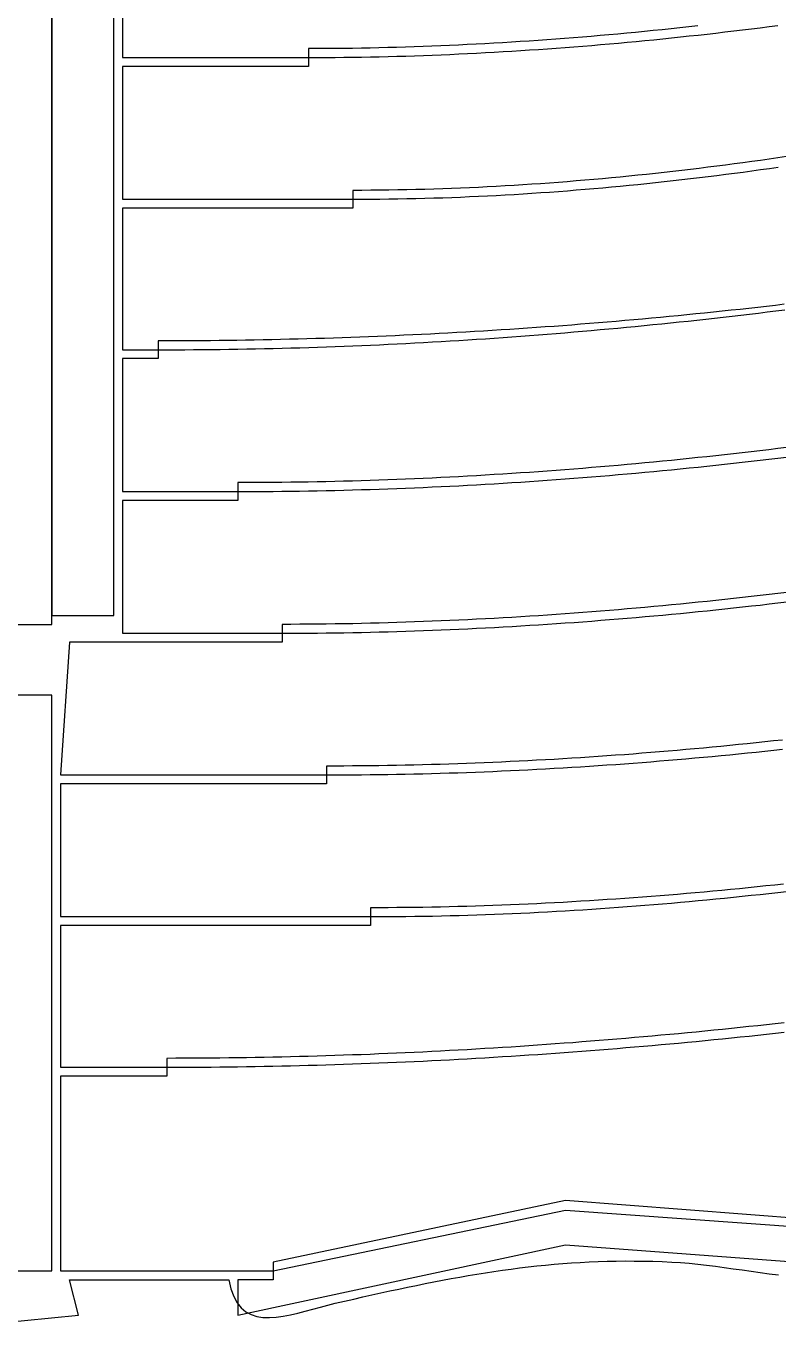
# Model space of a CAD drawing. Header units: metres. Extents: x 37 to 1169, y 29 to 746.
# Drawn here: x 632.1 to 717, y 125 to 271.6 of the extents above; entities that cross this region are included whole.
import ezdxf

# ---------------------------------------------------------------- set-up
doc = ezdxf.new("R2010")
doc.units = ezdxf.units.M

msp = doc.modelspace()

# ---------------------------------------------------------------- linework, layer by layer
for p, q in [((635, 204), (635, 502)), ((635, 501), (635, 205)), ((642, 205), (642, 381)), ((643, 283), (643, 268)), ((704.9181, 271.2418), (703.916, 271.1378)), ((705.9201, 271.3482), (704.9181, 271.2418)), ((706.9221, 271.4567), (705.9201, 271.3482)), ((707.9241, 271.5675), (706.9221, 271.4567)), ((712.9859, 271.1191), (713.987, 271.2416)), ((713.987, 271.2416), (714.988, 271.3662)), ((714.988, 271.3662), (715.9888, 271.4928)), ((715.9888, 271.4928), (716.9895, 271.6216)), ((686.8966, 269.7292), (685.8971, 269.6683)), ((687.8964, 269.7925), (686.8966, 269.7292)), ((688.8964, 269.8584), (687.8964, 269.7925)), ((689.8966, 269.9267), (688.8964, 269.8584)), ((690.897, 269.9976), (689.8966, 269.9267)), ((691.8977, 270.0709), (690.897, 269.9976)), ((692.8985, 270.1467), (691.8977, 270.0709)), ((693.8995, 270.2249), (692.8985, 270.1467)), ((694.9006, 270.3055), (693.8995, 270.2249)), ((695.902, 270.3886), (694.9006, 270.3055)), ((696.9034, 270.474), (695.902, 270.3886)), ((697.9049, 270.5618), (696.9034, 270.474)), ((698.9066, 270.652), (697.9049, 270.5618)), ((699.9084, 270.7445), (698.9066, 270.652)), ((698.9644, 269.6334), (699.9661, 269.7249)), ((700.9102, 270.8394), (699.9084, 270.7445)), ((699.9661, 269.7249), (700.9677, 269.8187)), ((701.9121, 270.9365), (700.9102, 270.8394)), ((700.9677, 269.8187), (701.9694, 269.9148)), ((702.9141, 271.036), (701.9121, 270.9365)), ((701.9694, 269.9148), (702.9711, 270.0132)), ((703.916, 271.1378), (702.9141, 271.036)), ((702.9711, 270.0132), (703.9728, 270.1138)), ((703.9728, 270.1138), (704.9744, 270.2167)), ((704.9744, 270.2167), (705.9761, 270.3219)), ((705.9761, 270.3219), (706.9777, 270.4292)), ((706.9777, 270.4292), (707.9792, 270.5388)), ((707.9792, 270.5388), (708.9807, 270.6505)), ((708.9807, 270.6505), (709.9821, 270.7644)), ((709.9821, 270.7644), (710.9835, 270.8805)), ((710.9835, 270.8805), (711.9848, 270.9987)), ((711.9848, 270.9987), (712.9859, 271.1191)), ((664.9904, 269.0014), (664, 269)), ((664, 269), (664, 268)), ((665.9814, 269.0057), (664.9904, 269.0014)), ((666.973, 269.0128), (665.9814, 269.0057)), ((667.9651, 269.0228), (666.973, 269.0128)), ((668.9577, 269.0355), (667.9651, 269.0228)), ((669.9508, 269.0511), (668.9577, 269.0355)), ((670.9444, 269.0694), (669.9508, 269.0511)), ((671.9384, 269.0906), (670.9444, 269.0694)), ((672.9329, 269.1144), (671.9384, 269.0906)), ((673.9279, 269.141), (672.9329, 269.1144)), ((674.9233, 269.1704), (673.9279, 269.141)), ((675.9191, 269.2024), (674.9233, 269.1704)), ((676.9153, 269.2371), (675.9191, 269.2024)), ((675.9564, 268.2001), (676.9548, 268.2344)), ((677.9119, 269.2745), (676.9153, 269.2371)), ((676.9548, 268.2344), (677.9533, 268.2714)), ((678.9089, 269.3146), (677.9119, 269.2745)), ((677.9533, 268.2714), (678.9522, 268.311)), ((679.9062, 269.3573), (678.9089, 269.3146)), ((678.9522, 268.311), (679.9512, 268.3532)), ((680.9039, 269.4026), (679.9062, 269.3573)), ((679.9512, 268.3532), (680.9505, 268.3981)), ((681.9019, 269.4506), (680.9039, 269.4026)), ((680.9505, 268.3981), (681.95, 268.4455)), ((682.9003, 269.5012), (681.9019, 269.4506)), ((681.95, 268.4455), (682.9497, 268.4955)), ((683.8989, 269.5543), (682.9003, 269.5012)), ((682.9497, 268.4955), (683.9496, 268.548)), ((684.8979, 269.61), (683.8989, 269.5543)), ((683.9496, 268.548), (684.9497, 268.6031)), ((685.8971, 269.6683), (684.8979, 269.61)), ((684.9497, 268.6031), (685.9499, 268.6608)), ((685.9499, 268.6608), (686.9503, 268.7209)), ((686.9503, 268.7209), (687.9509, 268.7835)), ((687.9509, 268.7835), (688.9516, 268.8487)), ((688.9516, 268.8487), (689.9525, 268.9163)), ((689.9525, 268.9163), (690.9534, 268.9863)), ((690.9534, 268.9863), (691.9545, 269.0588)), ((691.9545, 269.0588), (692.9557, 269.1337)), ((692.9557, 269.1337), (693.957, 269.2111)), ((693.957, 269.2111), (694.9583, 269.2908)), ((694.9583, 269.2908), (695.9598, 269.3729)), ((695.9598, 269.3729), (696.9613, 269.4574)), ((696.9613, 269.4574), (697.9628, 269.5442)), ((697.9628, 269.5442), (698.9644, 269.6334)), ((643, 268), (664, 268)), ((664, 267), (643, 267)), ((643, 267), (643, 252)), ((664, 268), (664.9945, 268.0014)), ((664, 268), (664, 267)), ((664.9945, 268.0014), (665.9893, 268.0056)), ((665.9893, 268.0056), (666.9846, 268.0127)), ((666.9846, 268.0127), (667.9802, 268.0225)), ((667.9802, 268.0225), (668.9761, 268.0351)), ((668.9761, 268.0351), (669.9724, 268.0505)), ((669.9724, 268.0505), (670.969, 268.0687)), ((670.969, 268.0687), (671.9659, 268.0895)), ((671.9659, 268.0895), (672.9631, 268.1131)), ((672.9631, 268.1131), (673.9606, 268.1394)), ((673.9606, 268.1394), (674.9584, 268.1684)), ((674.9584, 268.1684), (675.9564, 268.2001)), ((715.9923, 256.5263), (715.0075, 256.387)), ((716.9767, 256.6679), (715.9923, 256.5263)), ((717.9605, 256.8119), (716.9767, 256.6679)), ((704.1365, 255.0193), (703.1447, 254.9106)), ((705.1278, 255.1307), (704.1365, 255.0193)), ((706.1184, 255.2448), (705.1278, 255.1307)), ((707.1084, 255.3615), (706.1184, 255.2448)), ((708.0978, 255.4809), (707.1084, 255.3615)), ((709.0866, 255.6028), (708.0978, 255.4809)), ((710.0749, 255.7272), (709.0866, 255.6028)), ((711.0625, 255.8542), (710.0749, 255.7272)), ((712.0496, 255.9837), (711.0625, 255.8542)), ((713.0361, 256.1157), (712.0496, 255.9837)), ((712.0708, 254.9412), (713.0575, 255.0714)), ((714.0221, 256.2501), (713.0361, 256.1157)), ((713.0575, 255.0714), (714.0435, 255.204)), ((715.0075, 256.387), (714.0221, 256.2501)), ((714.0435, 255.204), (715.0291, 255.3391)), ((715.0291, 255.3391), (716.0141, 255.4765)), ((716.0141, 255.4765), (716.9985, 255.6163)), ((687.1844, 253.558), (686.1809, 253.499)), ((688.1872, 253.6201), (687.1844, 253.558)), ((689.1893, 253.6854), (688.1872, 253.6201)), ((690.1906, 253.7538), (689.1893, 253.6854)), ((691.1912, 253.8251), (690.1906, 253.7538)), ((692.1911, 253.8996), (691.1912, 253.8251)), ((693.1903, 253.977), (692.1911, 253.8996)), ((694.1887, 254.0574), (693.1903, 253.977)), ((695.1865, 254.1408), (694.1887, 254.0574)), ((696.1836, 254.227), (695.1865, 254.1408)), ((697.1801, 254.3162), (696.1836, 254.227)), ((698.1758, 254.4082), (697.1801, 254.3162)), ((699.1709, 254.5031), (698.1758, 254.4082)), ((700.1653, 254.6008), (699.1709, 254.5031)), ((699.1889, 253.4811), (700.1837, 253.5774)), ((701.1591, 254.7013), (700.1653, 254.6008)), ((700.1837, 253.5774), (701.1777, 253.6765)), ((702.1522, 254.8046), (701.1591, 254.7013)), ((701.1777, 253.6765), (702.1712, 253.7783)), ((703.1447, 254.9106), (702.1522, 254.8046)), ((702.1712, 253.7783), (703.1639, 253.8828)), ((703.1639, 253.8828), (704.1561, 253.99)), ((704.1561, 253.99), (705.1476, 254.0999)), ((705.1476, 254.0999), (706.1384, 254.2124)), ((706.1384, 254.2124), (707.1287, 254.3275)), ((707.1287, 254.3275), (708.1183, 254.4452)), ((708.1183, 254.4452), (709.1073, 254.5654)), ((709.1073, 254.5654), (710.0957, 254.6882)), ((710.0957, 254.6882), (711.0836, 254.8134)), ((711.0836, 254.8134), (712.0708, 254.9412)), ((670.0172, 253.0017), (669, 253)), ((669, 253), (669, 252)), ((671.0337, 253.0071), (670.0172, 253.0017)), ((672.0492, 253.016), (671.0337, 253.0071)), ((673.0639, 253.0285), (672.0492, 253.016)), ((674.0778, 253.0444), (673.0639, 253.0285)), ((675.0908, 253.0638), (674.0778, 253.0444)), ((676.103, 253.0867), (675.0908, 253.0638)), ((677.1144, 253.113), (676.103, 253.0867)), ((676.1088, 252.0854), (677.1209, 252.1112)), ((678.1249, 253.1426), (677.1144, 253.113)), ((677.1209, 252.1112), (678.1322, 252.1404)), ((679.1347, 253.1757), (678.1249, 253.1426)), ((678.1322, 252.1404), (679.1426, 252.173)), ((680.1436, 253.212), (679.1347, 253.1757)), ((679.1426, 252.173), (680.1522, 252.2088)), ((681.1518, 253.2517), (680.1436, 253.212)), ((680.1522, 252.2088), (681.161, 252.2479)), ((682.1591, 253.2947), (681.1518, 253.2517)), ((681.161, 252.2479), (682.169, 252.2902)), ((683.1657, 253.3409), (682.1591, 253.2947)), ((682.169, 252.2902), (683.1763, 252.3358)), ((684.1715, 253.3904), (683.1657, 253.3409)), ((683.1763, 252.3358), (684.1827, 252.3845)), ((685.1766, 253.4431), (684.1715, 253.3904)), ((684.1827, 252.3845), (685.1883, 252.4364)), ((686.1809, 253.499), (685.1766, 253.4431)), ((685.1883, 252.4364), (686.1932, 252.4914)), ((686.1932, 252.4914), (687.1972, 252.5496)), ((687.1972, 252.5496), (688.2006, 252.6108)), ((688.2006, 252.6108), (689.2031, 252.6751)), ((689.2031, 252.6751), (690.2049, 252.7425)), ((690.2049, 252.7425), (691.206, 252.8128)), ((691.206, 252.8128), (692.2064, 252.8862)), ((692.2064, 252.8862), (693.206, 252.9625)), ((693.206, 252.9625), (694.2049, 253.0417)), ((694.2049, 253.0417), (695.2031, 253.1239)), ((695.2031, 253.1239), (696.2006, 253.2089)), ((696.2006, 253.2089), (697.1974, 253.2968)), ((697.1974, 253.2968), (698.1935, 253.3875)), ((698.1935, 253.3875), (699.1889, 253.4811)), ((643, 252), (669, 252)), ((669, 251), (643, 251)), ((643, 251), (643, 235)), ((669, 252), (670.0181, 252.0017)), ((669, 252), (669, 251)), ((670.0181, 252.0017), (671.0354, 252.007)), ((671.0354, 252.007), (672.0518, 252.0158)), ((672.0518, 252.0158), (673.0673, 252.028)), ((673.0673, 252.028), (674.082, 252.0437)), ((674.082, 252.0437), (675.0958, 252.0628)), ((675.0958, 252.0628), (676.1088, 252.0854)), ((706.7056, 238.9419), (705.706, 238.8438)), ((707.7052, 239.0416), (706.7056, 238.9419)), ((708.7047, 239.1431), (707.7052, 239.0416)), ((709.7042, 239.2462), (708.7047, 239.1431)), ((710.7036, 239.3511), (709.7042, 239.2462)), ((711.7029, 239.4576), (710.7036, 239.3511)), ((712.7021, 239.5659), (711.7029, 239.4576)), ((711.8033, 238.7996), (712.795, 238.9146)), ((713.7012, 239.6758), (712.7021, 239.5659)), ((712.795, 238.9146), (713.7865, 239.0313)), ((714.7002, 239.7874), (713.7012, 239.6758)), ((713.7865, 239.0313), (714.7778, 239.1496)), ((715.6991, 239.9008), (714.7002, 239.7874)), ((714.7778, 239.1496), (715.7688, 239.2696)), ((716.6979, 240.0158), (715.6991, 239.9008)), ((715.7688, 239.2696), (716.7598, 239.3911)), ((717.6965, 240.1326), (716.6979, 240.0158)), ((716.7598, 239.3911), (717.7505, 239.5143)), ((688.7153, 237.434), (687.7165, 237.3661)), ((689.7141, 237.5035), (688.7153, 237.434)), ((690.7131, 237.5747), (689.7141, 237.5035)), ((691.7122, 237.6476), (690.7131, 237.5747)), ((692.7114, 237.7221), (691.7122, 237.6476)), ((693.7107, 237.7983), (692.7114, 237.7221)), ((694.7101, 237.8762), (693.7107, 237.7983)), ((695.7096, 237.9558), (694.7101, 237.8762)), ((696.7091, 238.037), (695.7096, 237.9558)), ((697.7086, 238.1199), (696.7091, 238.037)), ((698.7083, 238.2045), (697.7086, 238.1199)), ((697.9005, 237.3621), (698.8947, 237.4539)), ((699.7079, 238.2908), (698.7083, 238.2045)), ((698.8947, 237.4539), (699.8887, 237.5474)), ((700.7076, 238.3787), (699.7079, 238.2908)), ((699.8887, 237.5474), (700.8826, 237.6426)), ((701.7073, 238.4684), (700.7076, 238.3787)), ((700.8826, 237.6426), (701.8763, 237.7395)), ((702.707, 238.5597), (701.7073, 238.4684)), ((701.8763, 237.7395), (702.8698, 237.838)), ((703.7067, 238.6527), (702.707, 238.5597)), ((702.8698, 237.838), (703.8632, 237.9383)), ((704.7063, 238.7474), (703.7067, 238.6527)), ((703.8632, 237.9383), (704.8563, 238.0401)), ((705.706, 238.8438), (704.7063, 238.7474)), ((704.8563, 238.0401), (705.8493, 238.1437)), ((705.8493, 238.1437), (706.8421, 238.2489)), ((706.8421, 238.2489), (707.8347, 238.3557)), ((707.8347, 238.3557), (708.8271, 238.4642)), ((708.8271, 238.4642), (709.8194, 238.5744)), ((709.8194, 238.5744), (710.8114, 238.6861)), ((710.8114, 238.6861), (711.8033, 238.7996)), ((647.985, 236.0008), (647, 236)), ((647, 236), (647, 235)), ((648.9706, 236.0032), (647.985, 236.0008)), ((649.9567, 236.0072), (648.9706, 236.0032)), ((650.9433, 236.0128), (649.9567, 236.0072)), ((651.9305, 236.0201), (650.9433, 236.0128)), ((652.9181, 236.0289), (651.9305, 236.0201)), ((653.9061, 236.0394), (652.9181, 236.0289)), ((654.8947, 236.0515), (653.9061, 236.0394)), ((655.8837, 236.0652), (654.8947, 236.0515)), ((656.8732, 236.0805), (655.8837, 236.0652)), ((657.8631, 236.0974), (656.8732, 236.0805)), ((658.8534, 236.116), (657.8631, 236.0974)), ((659.8441, 236.1362), (658.8534, 236.116)), ((660.8353, 236.158), (659.8441, 236.1362)), ((661.8269, 236.1814), (660.8353, 236.158)), ((662.8188, 236.2065), (661.8269, 236.1814)), ((663.8111, 236.2332), (662.8188, 236.2065)), ((664.8038, 236.2615), (663.8111, 236.2332)), ((665.7969, 236.2914), (664.8038, 236.2615)), ((666.7903, 236.323), (665.7969, 236.2914)), ((667.7841, 236.3563), (666.7903, 236.323)), ((668.7782, 236.3911), (667.7841, 236.3563)), ((669.7726, 236.4276), (668.7782, 236.3911)), ((670.7673, 236.4657), (669.7726, 236.4276)), ((671.7624, 236.5055), (670.7673, 236.4657)), ((672.7577, 236.5469), (671.7624, 236.5055)), ((673.7533, 236.59), (672.7577, 236.5469)), ((674.7492, 236.6347), (673.7533, 236.59)), ((675.7454, 236.681), (674.7492, 236.6347)), ((676.7418, 236.729), (675.7454, 236.681)), ((677.7385, 236.7787), (676.7418, 236.729)), ((678.7353, 236.83), (677.7385, 236.7787)), ((679.7325, 236.8829), (678.7353, 236.83)), ((678.9795, 235.9422), (679.9768, 236.0013)), ((680.7298, 236.9375), (679.7325, 236.8829)), ((679.9768, 236.0013), (680.9738, 236.0622)), ((681.7274, 236.9938), (680.7298, 236.9375)), ((680.9738, 236.0622), (681.9708, 236.1248)), ((682.7251, 237.0517), (681.7274, 236.9938)), ((681.9708, 236.1248), (682.9675, 236.1892)), ((683.7231, 237.1112), (682.7251, 237.0517)), ((682.9675, 236.1892), (683.9642, 236.2553)), ((684.7212, 237.1725), (683.7231, 237.1112)), ((683.9642, 236.2553), (684.9607, 236.3232)), ((685.7195, 237.2353), (684.7212, 237.1725)), ((684.9607, 236.3232), (685.957, 236.3928)), ((686.7179, 237.2999), (685.7195, 237.2353)), ((685.957, 236.3928), (686.9532, 236.4641)), ((687.7165, 237.3661), (686.7179, 237.2999)), ((686.9532, 236.4641), (687.9492, 236.5372)), ((687.9492, 236.5372), (688.945, 236.612)), ((688.945, 236.612), (689.9407, 236.6885)), ((689.9407, 236.6885), (690.9363, 236.7667)), ((690.9363, 236.7667), (691.9317, 236.8467)), ((691.9317, 236.8467), (692.9269, 236.9283)), ((692.9269, 236.9283), (693.9219, 237.0117)), ((693.9219, 237.0117), (694.9168, 237.0967)), ((694.9168, 237.0967), (695.9115, 237.1835)), ((695.9115, 237.1835), (696.9061, 237.2719)), ((696.9061, 237.2719), (697.9005, 237.3621)), ((643, 235), (647, 235)), ((647, 235), (648.0011, 235.0009)), ((647, 235), (647, 234)), ((648.0011, 235.0009), (649.0021, 235.0037)), ((649.0021, 235.0037), (650.0031, 235.0084)), ((650.0031, 235.0084), (651.0039, 235.015)), ((651.0039, 235.015), (652.0046, 235.0234)), ((652.0046, 235.0234), (653.0053, 235.0337)), ((653.0053, 235.0337), (654.0058, 235.0458)), ((654.0058, 235.0458), (655.0062, 235.0598)), ((655.0062, 235.0598), (656.0065, 235.0757)), ((656.0065, 235.0757), (657.0067, 235.0934)), ((657.0067, 235.0934), (658.0067, 235.1129)), ((658.0067, 235.1129), (659.0067, 235.1343)), ((659.0067, 235.1343), (660.0065, 235.1575)), ((660.0065, 235.1575), (661.0063, 235.1825)), ((661.0063, 235.1825), (662.0059, 235.2094)), ((662.0059, 235.2094), (663.0054, 235.2381)), ((663.0054, 235.2381), (664.0047, 235.2686)), ((664.0047, 235.2686), (665.004, 235.3009)), ((665.004, 235.3009), (666.0031, 235.3351)), ((666.0031, 235.3351), (667.0021, 235.371)), ((667.0021, 235.371), (668.0009, 235.4088)), ((668.0009, 235.4088), (668.9996, 235.4484)), ((668.9996, 235.4484), (669.9982, 235.4897)), ((669.9982, 235.4897), (670.9967, 235.5329)), ((670.9967, 235.5329), (671.995, 235.5778)), ((671.995, 235.5778), (672.9932, 235.6245)), ((672.9932, 235.6245), (673.9913, 235.6731)), ((673.9913, 235.6731), (674.9892, 235.7233)), ((674.9892, 235.7233), (675.987, 235.7754)), ((675.987, 235.7754), (676.9847, 235.8292)), ((676.9847, 235.8292), (677.9822, 235.8848)), ((677.9822, 235.8848), (678.9795, 235.9422)), ((647, 234), (643, 234)), ((643, 234), (643, 219)), ((707.9525, 222.8223), (706.9519, 222.7181)), ((708.953, 222.9284), (707.9525, 222.8223)), ((709.9534, 223.0363), (708.953, 222.9284)), ((710.9537, 223.1459), (709.9534, 223.0363)), ((711.9539, 223.2574), (710.9537, 223.1459)), ((712.954, 223.3707), (711.9539, 223.2574)), ((713.9539, 223.4858), (712.954, 223.3707)), ((714.9538, 223.6026), (713.9539, 223.4858)), ((715.9535, 223.7212), (714.9538, 223.6026)), ((716.9531, 223.8416), (715.9535, 223.7212)), ((717.9525, 223.9637), (716.9531, 223.8416)), ((716.9567, 222.7582), (717.9558, 222.8781)), ((691.9389, 221.3789), (690.9381, 221.3049)), ((692.9397, 221.4548), (691.9389, 221.3789)), ((693.9406, 221.5327), (692.9397, 221.4548)), ((694.9415, 221.6125), (693.9406, 221.5327)), ((695.9424, 221.6942), (694.9415, 221.6125)), ((696.9434, 221.7779), (695.9424, 221.6942)), ((697.9443, 221.8634), (696.9434, 221.7779)), ((698.9453, 221.9509), (697.9443, 221.8634)), ((699.9462, 222.0403), (698.9453, 221.9509)), ((700.9472, 222.1315), (699.9462, 222.0403)), ((701.9481, 222.2246), (700.9472, 222.1315)), ((702.9489, 222.3196), (701.9481, 222.2246)), ((703.9497, 222.4164), (702.9489, 222.3196)), ((702.9559, 221.266), (703.9565, 221.3609)), ((704.9505, 222.5152), (703.9497, 222.4164)), ((703.9565, 221.3609), (704.957, 221.4576)), ((705.9512, 222.6157), (704.9505, 222.5152)), ((704.957, 221.4576), (705.9575, 221.5561)), ((706.9519, 222.7181), (705.9512, 222.6157)), ((705.9575, 221.5561), (706.9579, 221.6564)), ((706.9579, 221.6564), (707.9583, 221.7585)), ((707.9583, 221.7585), (708.9585, 221.8625)), ((708.9585, 221.8625), (709.9587, 221.9682)), ((709.9587, 221.9682), (710.9588, 222.0758)), ((710.9588, 222.0758), (711.9587, 222.1851)), ((711.9587, 222.1851), (712.9586, 222.2962)), ((712.9586, 222.2962), (713.9583, 222.4091)), ((713.9583, 222.4091), (714.9579, 222.5237)), ((714.9579, 222.5237), (715.9574, 222.6401)), ((715.9574, 222.6401), (716.9567, 222.7582)), ((656.9942, 220.0011), (656, 220)), ((656, 220), (656, 219)), ((657.9888, 220.0044), (656.9942, 220.0011)), ((658.9836, 220.0099), (657.9888, 220.0044)), ((659.9788, 220.0176), (658.9836, 220.0099)), ((660.9743, 220.0275), (659.9788, 220.0176)), ((661.9701, 220.0396), (660.9743, 220.0275)), ((662.9661, 220.0539), (661.9701, 220.0396)), ((663.9625, 220.0703), (662.9661, 220.0539)), ((664.9591, 220.0889), (663.9625, 220.0703)), ((665.9559, 220.1096), (664.9591, 220.0889)), ((666.953, 220.1325), (665.9559, 220.1096)), ((667.9504, 220.1575), (666.953, 220.1325)), ((668.9479, 220.1847), (667.9504, 220.1575)), ((669.9457, 220.2139), (668.9479, 220.1847)), ((670.9438, 220.2453), (669.9457, 220.2139)), ((671.942, 220.2788), (670.9438, 220.2453)), ((672.9404, 220.3144), (671.942, 220.2788)), ((673.9391, 220.352), (672.9404, 220.3144)), ((674.9379, 220.3918), (673.9391, 220.352)), ((675.9369, 220.4336), (674.9379, 220.3918)), ((676.9361, 220.4775), (675.9369, 220.4336)), ((677.9354, 220.5235), (676.9361, 220.4775)), ((678.9349, 220.5715), (677.9354, 220.5235)), ((679.9345, 220.6215), (678.9349, 220.5715)), ((680.9343, 220.6736), (679.9345, 220.6215)), ((681.9342, 220.7277), (680.9343, 220.6736)), ((682.9343, 220.7839), (681.9342, 220.7277)), ((683.9344, 220.842), (682.9343, 220.7839)), ((684.9347, 220.9022), (683.9344, 220.842)), ((683.9437, 219.821), (684.944, 219.8798)), ((685.935, 220.9643), (684.9347, 220.9022)), ((684.944, 219.8798), (685.9443, 219.9405)), ((686.9355, 221.0285), (685.935, 220.9643)), ((685.9443, 219.9405), (686.9447, 220.0031)), ((687.936, 221.0946), (686.9355, 221.0285)), ((686.9447, 220.0031), (687.9452, 220.0678)), ((688.9367, 221.1627), (687.936, 221.0946)), ((687.9452, 220.0678), (688.9458, 220.1343)), ((689.9373, 221.2328), (688.9367, 221.1627)), ((688.9458, 220.1343), (689.9464, 220.2028)), ((690.9381, 221.3049), (689.9373, 221.2328)), ((689.9464, 220.2028), (690.947, 220.2732)), ((690.947, 220.2732), (691.9477, 220.3455)), ((691.9477, 220.3455), (692.9484, 220.4198)), ((692.9484, 220.4198), (693.9492, 220.4959)), ((693.9492, 220.4959), (694.95, 220.574)), ((694.95, 220.574), (695.9507, 220.6539)), ((695.9507, 220.6539), (696.9515, 220.7358)), ((696.9515, 220.7358), (697.9523, 220.8195)), ((697.9523, 220.8195), (698.9531, 220.9051)), ((698.9531, 220.9051), (699.9538, 220.9925)), ((699.9538, 220.9925), (700.9545, 221.0818)), ((700.9545, 221.0818), (701.9552, 221.173)), ((701.9552, 221.173), (702.9559, 221.266)), ((643, 219), (656, 219)), ((656, 219), (656.9949, 219.001)), ((656, 219), (656, 218)), ((656.9949, 219.001), (657.9902, 219.0043)), ((657.9902, 219.0043), (658.9857, 219.0096)), ((658.9857, 219.0096), (659.9815, 219.0171)), ((659.9815, 219.0171), (660.9776, 219.0268)), ((660.9776, 219.0268), (661.9739, 219.0385)), ((661.9739, 219.0385), (662.9705, 219.0524)), ((662.9705, 219.0524), (663.9673, 219.0684)), ((663.9673, 219.0684), (664.9643, 219.0865)), ((664.9643, 219.0865), (665.9616, 219.1067)), ((665.9616, 219.1067), (666.9591, 219.129)), ((666.9591, 219.129), (667.9569, 219.1534)), ((667.9569, 219.1534), (668.9548, 219.1798)), ((668.9548, 219.1798), (669.9529, 219.2083)), ((669.9529, 219.2083), (670.9513, 219.2389)), ((670.9513, 219.2389), (671.9498, 219.2715)), ((671.9498, 219.2715), (672.9485, 219.3062)), ((672.9485, 219.3062), (673.9473, 219.3429)), ((673.9473, 219.3429), (674.9463, 219.3817)), ((674.9463, 219.3817), (675.9455, 219.4225)), ((675.9455, 219.4225), (676.9448, 219.4653)), ((676.9448, 219.4653), (677.9443, 219.5101)), ((677.9443, 219.5101), (678.9439, 219.557)), ((678.9439, 219.557), (679.9436, 219.6058)), ((679.9436, 219.6058), (680.9435, 219.6566)), ((680.9435, 219.6566), (681.9435, 219.7095)), ((681.9435, 219.7095), (682.9435, 219.7643)), ((682.9435, 219.7643), (683.9437, 219.821)), ((656, 218), (643, 218)), ((643, 218), (643, 203)), ((709.9759, 206.7011), (708.9751, 206.5962)), ((710.9767, 206.808), (709.9759, 206.7011)), ((711.9774, 206.9167), (710.9767, 206.808)), ((712.978, 207.0273), (711.9774, 206.9167)), ((713.9785, 207.1397), (712.978, 207.0273)), ((714.979, 207.254), (713.9785, 207.1397)), ((715.9793, 207.3702), (714.979, 207.254)), ((716.9795, 207.4881), (715.9793, 207.3702)), ((717.9797, 207.6079), (716.9795, 207.4881)), ((693.9595, 205.2568), (692.9586, 205.1836)), ((694.9605, 205.332), (693.9595, 205.2568)), ((695.9615, 205.4093), (694.9605, 205.332)), ((696.9625, 205.4886), (695.9615, 205.4093)), ((697.9636, 205.57), (696.9625, 205.4886)), ((698.9647, 205.6533), (697.9636, 205.57)), ((699.9658, 205.7387), (698.9647, 205.6533)), ((700.9669, 205.8261), (699.9658, 205.7387)), ((701.968, 205.9155), (700.9669, 205.8261)), ((702.9691, 206.0069), (701.968, 205.9155)), ((703.9701, 206.1003), (702.9691, 206.0069)), ((704.9712, 206.1956), (703.9701, 206.1003)), ((705.9722, 206.2928), (704.9712, 206.1956)), ((704.9796, 205.1466), (705.9804, 205.2419)), ((706.9732, 206.392), (705.9722, 206.2928)), ((705.9804, 205.2419), (706.9812, 205.3391)), ((707.9742, 206.4931), (706.9732, 206.392)), ((706.9812, 205.3391), (707.9819, 205.4382)), ((708.9751, 206.5962), (707.9742, 206.4931)), ((707.9819, 205.4382), (708.9826, 205.5392)), ((708.9826, 205.5392), (709.9832, 205.6421)), ((709.9832, 205.6421), (710.9837, 205.7468)), ((710.9837, 205.7468), (711.9842, 205.8535)), ((711.9842, 205.8535), (712.9845, 205.9619)), ((712.9845, 205.9619), (713.9848, 206.0722)), ((713.9848, 206.0722), (714.985, 206.1844)), ((714.985, 206.1844), (715.9851, 206.2983)), ((715.9851, 206.2983), (716.985, 206.4141)), ((716.985, 206.4141), (717.9849, 206.5317)), ((631, 204), (635, 204)), ((635, 205), (642, 205)), ((661.9954, 204.0012), (661, 204)), ((661, 204), (661, 203)), ((662.9911, 204.0048), (661.9954, 204.0012)), ((663.9871, 204.0108), (662.9911, 204.0048)), ((664.9834, 204.0193), (663.9871, 204.0108)), ((665.9799, 204.0301), (664.9834, 204.0193)), ((666.9767, 204.0433), (665.9799, 204.0301)), ((667.9738, 204.0588), (666.9767, 204.0433)), ((668.971, 204.0767), (667.9738, 204.0588)), ((669.9686, 204.097), (668.971, 204.0767)), ((670.9663, 204.1195), (669.9686, 204.097)), ((671.9642, 204.1444), (670.9663, 204.1195)), ((672.9624, 204.1716), (671.9642, 204.1444)), ((673.9608, 204.2011), (672.9624, 204.1716)), ((674.9593, 204.2329), (673.9608, 204.2011)), ((675.9581, 204.267), (674.9593, 204.2329)), ((676.957, 204.3033), (675.9581, 204.267)), ((677.9561, 204.3419), (676.957, 204.3033)), ((678.9554, 204.3827), (677.9561, 204.3419)), ((679.9548, 204.4258), (678.9554, 204.3827)), ((680.9544, 204.471), (679.9548, 204.4258)), ((681.9541, 204.5185), (680.9544, 204.471)), ((682.954, 204.5682), (681.9541, 204.5185)), ((683.954, 204.6201), (682.954, 204.5682)), ((684.9541, 204.6741), (683.954, 204.6201)), ((685.9543, 204.7303), (684.9541, 204.6741)), ((686.9547, 204.7887), (685.9543, 204.7303)), ((685.9643, 203.7129), (686.9647, 203.7699)), ((687.9551, 204.8492), (686.9547, 204.7887)), ((686.9647, 203.7699), (687.9652, 203.8291)), ((688.9557, 204.9119), (687.9551, 204.8492)), ((687.9652, 203.8291), (688.9657, 203.8903)), ((689.9563, 204.9767), (688.9557, 204.9119)), ((688.9657, 203.8903), (689.9664, 203.9536)), ((690.957, 205.0435), (689.9563, 204.9767)), ((689.9664, 203.9536), (690.9671, 204.019)), ((691.9578, 205.1125), (690.957, 205.0435)), ((690.9671, 204.019), (691.9678, 204.0865)), ((692.9586, 205.1836), (691.9578, 205.1125)), ((691.9678, 204.0865), (692.9686, 204.156)), ((692.9686, 204.156), (693.9695, 204.2275)), ((693.9695, 204.2275), (694.9704, 204.3011)), ((694.9704, 204.3011), (695.9713, 204.3767)), ((695.9713, 204.3767), (696.9722, 204.4544)), ((696.9722, 204.4544), (697.9731, 204.534)), ((697.9731, 204.534), (698.9741, 204.6156)), ((698.9741, 204.6156), (699.975, 204.6992)), ((699.975, 204.6992), (700.976, 204.7848)), ((700.976, 204.7848), (701.9769, 204.8723)), ((701.9769, 204.8723), (702.9778, 204.9618)), ((702.9778, 204.9618), (703.9787, 205.0533)), ((703.9787, 205.0533), (704.9796, 205.1466)), ((643, 203), (661, 203)), ((661, 203), (661.9962, 203.0011)), ((661, 203), (661, 202)), ((661.9962, 203.0011), (662.9926, 203.0047)), ((662.9926, 203.0047), (663.9893, 203.0105)), ((663.9893, 203.0105), (664.9862, 203.0188)), ((664.9862, 203.0188), (665.9834, 203.0293)), ((665.9834, 203.0293), (666.9808, 203.0422)), ((666.9808, 203.0422), (667.9784, 203.0573)), ((667.9784, 203.0573), (668.9762, 203.0748)), ((668.9762, 203.0748), (669.9742, 203.0945)), ((669.9742, 203.0945), (670.9724, 203.1165)), ((670.9724, 203.1165), (671.9708, 203.1408)), ((671.9708, 203.1408), (672.9694, 203.1673)), ((672.9694, 203.1673), (673.9681, 203.1961)), ((673.9681, 203.1961), (674.967, 203.2271)), ((674.967, 203.2271), (675.9661, 203.2604)), ((675.9661, 203.2604), (676.9653, 203.2958)), ((676.9653, 203.2958), (677.9647, 203.3335)), ((677.9647, 203.3335), (678.9642, 203.3733)), ((678.9642, 203.3733), (679.9639, 203.4154)), ((679.9639, 203.4154), (680.9637, 203.4596)), ((680.9637, 203.4596), (681.9636, 203.5059)), ((681.9636, 203.5059), (682.9636, 203.5545)), ((682.9636, 203.5545), (683.9637, 203.6051)), ((683.9637, 203.6051), (684.9639, 203.658)), ((684.9639, 203.658), (685.9643, 203.7129)), ((637, 202), (636, 187)), ((661, 202), (637, 202)), ((635, 196), (631, 196)), ((635, 131), (635, 196)), ((714.5087, 190.6209), (713.5179, 190.5181)), ((715.4994, 190.7256), (714.5087, 190.6209)), ((716.4901, 190.8322), (715.4994, 190.7256)), ((717.4808, 190.9407), (716.4901, 190.8322)), ((696.6731, 189.0724), (695.6824, 189.0055)), ((697.6639, 189.1413), (696.6731, 189.0724)), ((698.6547, 189.2123), (697.6639, 189.1413)), ((699.6455, 189.2853), (698.6547, 189.2123)), ((700.6363, 189.3604), (699.6455, 189.2853)), ((701.6272, 189.4375), (700.6363, 189.3604)), ((702.6181, 189.5166), (701.6272, 189.4375)), ((703.609, 189.5977), (702.6181, 189.5166)), ((704.5999, 189.6809), (703.609, 189.5977)), ((705.5908, 189.766), (704.5999, 189.6809)), ((706.5817, 189.8531), (705.5908, 189.766)), ((707.5727, 189.9423), (706.5817, 189.8531)), ((708.5636, 190.0334), (707.5727, 189.9423)), ((709.5545, 190.1264), (708.5636, 190.0334)), ((708.5827, 189.0012), (709.5737, 189.0929)), ((710.5454, 190.2214), (709.5545, 190.1264)), ((709.5737, 189.0929), (710.5646, 189.1865)), ((711.5362, 190.3184), (710.5454, 190.2214)), ((710.5646, 189.1865), (711.5555, 189.282)), ((712.5271, 190.4173), (711.5362, 190.3184)), ((711.5555, 189.282), (712.5464, 189.3795)), ((713.5179, 190.5181), (712.5271, 190.4173)), ((712.5464, 189.3795), (713.5372, 189.4788)), ((713.5372, 189.4788), (714.528, 189.5801)), ((714.528, 189.5801), (715.5188, 189.6833)), ((715.5188, 189.6833), (716.5095, 189.7883)), ((716.5095, 189.7883), (717.5002, 189.8952)), ((666.9875, 188.0011), (666, 188)), ((666, 188), (666, 187)), ((667.9753, 188.0046), (666.9875, 188.0011)), ((668.9632, 188.0103), (667.9753, 188.0046)), ((669.9513, 188.0184), (668.9632, 188.0103)), ((670.9395, 188.0287), (669.9513, 188.0184)), ((671.9279, 188.0413), (670.9395, 188.0287)), ((672.9164, 188.0562), (671.9279, 188.0413)), ((673.9051, 188.0734), (672.9164, 188.0562)), ((674.8939, 188.0928), (673.9051, 188.0734)), ((675.8828, 188.1144), (674.8939, 188.0928)), ((676.8718, 188.1383), (675.8828, 188.1144)), ((677.861, 188.1644), (676.8718, 188.1383)), ((678.8503, 188.1927), (677.861, 188.1644)), ((679.8397, 188.2232), (678.8503, 188.1927)), ((680.8292, 188.2559), (679.8397, 188.2232)), ((681.8189, 188.2908), (680.8292, 188.2559)), ((682.8086, 188.3279), (681.8189, 188.2908)), ((683.7984, 188.3672), (682.8086, 188.3279)), ((684.7883, 188.4087), (683.7984, 188.3672)), ((685.7783, 188.4523), (684.7883, 188.4087)), ((686.7684, 188.4981), (685.7783, 188.4523)), ((687.7586, 188.546), (686.7684, 188.4981)), ((688.7488, 188.596), (687.7586, 188.546)), ((689.7392, 188.6482), (688.7488, 188.596)), ((688.7634, 187.5862), (689.7541, 187.6375)), ((690.7296, 188.7025), (689.7392, 188.6482)), ((689.7541, 187.6375), (690.7449, 187.691)), ((691.72, 188.7589), (690.7296, 188.7025)), ((690.7449, 187.691), (691.7357, 187.7465)), ((692.7105, 188.8174), (691.72, 188.7589)), ((691.7357, 187.7465), (692.7265, 187.8041)), ((693.7011, 188.8781), (692.7105, 188.8174)), ((692.7265, 187.8041), (693.7174, 187.8637)), ((694.6917, 188.9408), (693.7011, 188.8781)), ((693.7174, 187.8637), (694.7083, 187.9254)), ((695.6824, 189.0055), (694.6917, 188.9408)), ((694.7083, 187.9254), (695.6993, 187.9892)), ((695.6993, 187.9892), (696.6902, 188.055)), ((696.6902, 188.055), (697.6812, 188.1228)), ((697.6812, 188.1228), (698.6723, 188.1927)), ((698.6723, 188.1927), (699.6633, 188.2646)), ((699.6633, 188.2646), (700.6544, 188.3385)), ((700.6544, 188.3385), (701.6454, 188.4144)), ((701.6454, 188.4144), (702.6365, 188.4923)), ((702.6365, 188.4923), (703.6275, 188.5722)), ((703.6275, 188.5722), (704.6186, 188.6541)), ((704.6186, 188.6541), (705.6096, 188.7379)), ((705.6096, 188.7379), (706.6007, 188.8237)), ((706.6007, 188.8237), (707.5917, 188.9115)), ((707.5917, 188.9115), (708.5827, 189.0012)), ((636, 187), (666, 187)), ((666, 187), (666.9884, 187.0011)), ((666, 187), (666, 186)), ((666.9884, 187.0011), (667.977, 187.0045)), ((667.977, 187.0045), (668.9658, 187.0102)), ((668.9658, 187.0102), (669.9547, 187.0181)), ((669.9547, 187.0181), (670.9437, 187.0282)), ((670.9437, 187.0282), (671.9328, 187.0406)), ((671.9328, 187.0406), (672.9221, 187.0553)), ((672.9221, 187.0553), (673.9115, 187.0721)), ((673.9115, 187.0721), (674.901, 187.0912)), ((674.901, 187.0912), (675.8905, 187.1124)), ((675.8905, 187.1124), (676.8802, 187.1359)), ((676.8802, 187.1359), (677.87, 187.1616)), ((677.87, 187.1616), (678.8599, 187.1894)), ((678.8599, 187.1894), (679.8499, 187.2194)), ((679.8499, 187.2194), (680.84, 187.2516)), ((680.84, 187.2516), (681.8302, 187.286)), ((681.8302, 187.286), (682.8204, 187.3225)), ((682.8204, 187.3225), (683.8107, 187.3611)), ((683.8107, 187.3611), (684.8011, 187.4019)), ((684.8011, 187.4019), (685.7916, 187.4448)), ((685.7916, 187.4448), (686.7821, 187.4898)), ((686.7821, 187.4898), (687.7727, 187.5369)), ((687.7727, 187.5369), (688.7634, 187.5862)), ((666, 186), (636, 186)), ((636, 186), (636, 171)), ((715.6208, 174.4597), (714.6244, 174.356)), ((716.6172, 174.5655), (715.6208, 174.4597)), ((717.6137, 174.6733), (716.6172, 174.5655)), ((698.6982, 172.9823), (697.7044, 172.9151)), ((699.6923, 173.0519), (698.6982, 172.9823)), ((700.6866, 173.1236), (699.6923, 173.0519)), ((701.6811, 173.1976), (700.6866, 173.1236)), ((702.6759, 173.2738), (701.6811, 173.1976)), ((703.6708, 173.3522), (702.6759, 173.2738)), ((704.6659, 173.4328), (703.6708, 173.3522)), ((705.6611, 173.5156), (704.6659, 173.4328)), ((706.6566, 173.6005), (705.6611, 173.5156)), ((707.6521, 173.6876), (706.6566, 173.6005)), ((708.6478, 173.7768), (707.6521, 173.6876)), ((709.6437, 173.8681), (708.6478, 173.7768)), ((708.9629, 172.9002), (709.9626, 172.9967)), ((710.6397, 173.9615), (709.6437, 173.8681)), ((709.9626, 172.9967), (710.9623, 173.0954)), ((711.6357, 174.057), (710.6397, 173.9615)), ((710.9623, 173.0954), (711.962, 173.1962)), ((712.6319, 174.1546), (711.6357, 174.057)), ((711.962, 173.1962), (712.9616, 173.2991)), ((713.6281, 174.2543), (712.6319, 174.1546)), ((712.9616, 173.2991), (713.9611, 173.4041)), ((714.6244, 174.356), (713.6281, 174.2543)), ((713.9611, 173.4041), (714.9606, 173.5112)), ((714.9606, 173.5112), (715.96, 173.6203)), ((715.96, 173.6203), (716.9593, 173.7314)), ((716.9593, 173.7314), (717.9585, 173.8445)), ((671.9833, 172.0013), (671, 172)), ((671, 172), (671, 171)), ((672.9671, 172.0052), (671.9833, 172.0013)), ((673.9515, 172.0117), (672.9671, 172.0052)), ((674.9364, 172.0209), (673.9515, 172.0117)), ((675.9218, 172.0326), (674.9364, 172.0209)), ((676.9077, 172.0468), (675.9218, 172.0326)), ((677.894, 172.0637), (676.9077, 172.0468)), ((678.8809, 172.083), (677.894, 172.0637)), ((679.8681, 172.1049), (678.8809, 172.083)), ((680.8559, 172.1293), (679.8681, 172.1049)), ((681.844, 172.1562), (680.8559, 172.1293)), ((682.8326, 172.1856), (681.844, 172.1562)), ((683.8216, 172.2174), (682.8326, 172.1856)), ((684.8109, 172.2517), (683.8216, 172.2174)), ((685.8007, 172.2885), (684.8109, 172.2517)), ((686.7909, 172.3277), (685.8007, 172.2885)), ((687.7814, 172.3692), (686.7909, 172.3277)), ((688.7723, 172.4132), (687.7814, 172.3692)), ((689.7635, 172.4596), (688.7723, 172.4132)), ((688.9685, 171.4466), (689.9678, 171.4965)), ((690.755, 172.5084), (689.7635, 172.4596)), ((689.9678, 171.4965), (690.9672, 171.5489)), ((691.7469, 172.5595), (690.755, 172.5084)), ((690.9672, 171.5489), (691.9667, 171.6038)), ((692.7391, 172.613), (691.7469, 172.5595)), ((691.9667, 171.6038), (692.9663, 171.6612)), ((693.7316, 172.6688), (692.7391, 172.613)), ((692.9663, 171.6612), (693.9659, 171.721)), ((694.7244, 172.7269), (693.7316, 172.6688)), ((693.9659, 171.721), (694.9655, 171.7832)), ((695.7175, 172.7873), (694.7244, 172.7269)), ((694.9655, 171.7832), (695.9652, 171.8479)), ((696.7108, 172.8501), (695.7175, 172.7873)), ((695.9652, 171.8479), (696.965, 171.915)), ((697.7044, 172.9151), (696.7108, 172.8501)), ((696.965, 171.915), (697.9647, 171.9844)), ((697.9647, 171.9844), (698.9645, 172.0562)), ((698.9645, 172.0562), (699.9644, 172.1304)), ((699.9644, 172.1304), (700.9642, 172.2069)), ((700.9642, 172.2069), (701.9641, 172.2857)), ((701.9641, 172.2857), (702.9639, 172.3667)), ((702.9639, 172.3667), (703.9638, 172.4501)), ((703.9638, 172.4501), (704.9637, 172.5357)), ((704.9637, 172.5357), (705.9635, 172.6235)), ((705.9635, 172.6235), (706.9633, 172.7135)), ((706.9633, 172.7135), (707.9631, 172.8058)), ((707.9631, 172.8058), (708.9629, 172.9002)), ((636, 171), (671, 171)), ((671, 171), (671.9969, 171.0014)), ((671, 171), (671, 170)), ((671.9969, 171.0014), (672.9941, 171.0057)), ((672.9941, 171.0057), (673.9914, 171.0128)), ((673.9914, 171.0128), (674.9889, 171.0227)), ((674.9889, 171.0227), (675.9866, 171.0354)), ((675.9866, 171.0354), (676.9844, 171.0509)), ((676.9844, 171.0509), (677.9824, 171.0692)), ((677.9824, 171.0692), (678.9805, 171.0902)), ((678.9805, 171.0902), (679.9788, 171.1139)), ((679.9788, 171.1139), (680.9772, 171.1403)), ((680.9772, 171.1403), (681.9757, 171.1694)), ((681.9757, 171.1694), (682.9743, 171.2012)), ((682.9743, 171.2012), (683.9731, 171.2356)), ((683.9731, 171.2356), (684.972, 171.2726)), ((684.972, 171.2726), (685.971, 171.3123)), ((685.971, 171.3123), (686.97, 171.3545)), ((686.97, 171.3545), (687.9692, 171.3993)), ((687.9692, 171.3993), (688.9685, 171.4466)), ((671, 170), (636, 170)), ((636, 170), (636, 154)), ((711.7239, 158.3706), (710.7309, 158.269)), ((712.7168, 158.4738), (711.7239, 158.3706)), ((713.7095, 158.5783), (712.7168, 158.4738)), ((714.7021, 158.6844), (713.7095, 158.5783)), ((715.6946, 158.7918), (714.7021, 158.6844)), ((716.687, 158.9008), (715.6946, 158.7918)), ((717.6792, 159.0111), (716.687, 158.9008)), ((694.8275, 156.8448), (693.8326, 156.7686)), ((695.8222, 156.9225), (694.8275, 156.8448)), ((696.8169, 157.0017), (695.8222, 156.9225)), ((697.8114, 157.0824), (696.8169, 157.0017)), ((698.8059, 157.1647), (697.8114, 157.0824)), ((699.8002, 157.2485), (698.8059, 157.1647)), ((700.7945, 157.3338), (699.8002, 157.2485)), ((701.7886, 157.4206), (700.7945, 157.3338)), ((702.7827, 157.5089), (701.7886, 157.4206)), ((703.7766, 157.5987), (702.7827, 157.5089)), ((704.7704, 157.69), (703.7766, 157.5987)), ((705.7641, 157.7828), (704.7704, 157.69)), ((706.7577, 157.8771), (705.7641, 157.7828)), ((705.7734, 156.7306), (706.7669, 156.8233)), ((707.7512, 157.9728), (706.7577, 157.8771)), ((706.7669, 156.8233), (707.7602, 156.9174)), ((708.7446, 158.0701), (707.7512, 157.9728)), ((707.7602, 156.9174), (708.7535, 157.0131)), ((709.7378, 158.1688), (708.7446, 158.0701)), ((708.7535, 157.0131), (709.7466, 157.1102)), ((710.7309, 158.269), (709.7378, 158.1688)), ((709.7466, 157.1102), (710.7396, 157.2087)), ((710.7396, 157.2087), (711.7325, 157.3087)), ((711.7325, 157.3087), (712.7253, 157.4102)), ((712.7253, 157.4102), (713.7179, 157.5131)), ((713.7179, 157.5131), (714.7104, 157.6174)), ((714.7104, 157.6174), (715.7027, 157.7232)), ((715.7027, 157.7232), (716.695, 157.8304)), ((716.695, 157.8304), (717.6871, 157.939)), ((668.9364, 155.3765), (667.9398, 155.3418)), ((669.933, 155.4129), (668.9364, 155.3765)), ((670.9295, 155.4509), (669.933, 155.4129)), ((671.926, 155.4905), (670.9295, 155.4509)), ((672.9225, 155.5318), (671.926, 155.4905)), ((673.9189, 155.5747), (672.9225, 155.5318)), ((674.9152, 155.6193), (673.9189, 155.5747)), ((675.9115, 155.6654), (674.9152, 155.6193)), ((676.9077, 155.7132), (675.9115, 155.6654)), ((677.9039, 155.7626), (676.9077, 155.7132)), ((678.9, 155.8136), (677.9039, 155.7626)), ((679.896, 155.8662), (678.9, 155.8136)), ((680.892, 155.9204), (679.896, 155.8662)), ((681.8879, 155.9762), (680.892, 155.9204)), ((682.8837, 156.0336), (681.8879, 155.9762)), ((683.8795, 156.0926), (682.8837, 156.0336)), ((684.8751, 156.1531), (683.8795, 156.0926)), ((685.8707, 156.2153), (684.8751, 156.1531)), ((686.8663, 156.279), (685.8707, 156.2153)), ((687.8617, 156.3442), (686.8663, 156.279)), ((688.8571, 156.4111), (687.8617, 156.3442)), ((687.8718, 155.3175), (688.8672, 155.3831)), ((689.8524, 156.4795), (688.8571, 156.4111)), ((688.8672, 155.3831), (689.8625, 155.4502)), ((690.8476, 156.5495), (689.8524, 156.4795)), ((689.8625, 155.4502), (690.8577, 155.5189)), ((691.8427, 156.621), (690.8476, 156.5495)), ((690.8577, 155.5189), (691.8528, 155.5891)), ((692.8377, 156.694), (691.8427, 156.621)), ((691.8528, 155.5891), (692.8478, 155.6609)), ((693.8326, 156.7686), (692.8377, 156.694)), ((692.8478, 155.6609), (693.8427, 155.7341)), ((693.8427, 155.7341), (694.8375, 155.8089)), ((694.8375, 155.8089), (695.8322, 155.8852)), ((695.8322, 155.8852), (696.8268, 155.963)), ((696.8268, 155.963), (697.8213, 156.0423)), ((697.8213, 156.0423), (698.8157, 156.1231)), ((698.8157, 156.1231), (699.81, 156.2054)), ((699.81, 156.2054), (700.8042, 156.2892)), ((700.8042, 156.2892), (701.7982, 156.3745)), ((701.7982, 156.3745), (702.7922, 156.4613)), ((702.7922, 156.4613), (703.786, 156.5496)), ((703.786, 156.5496), (704.7798, 156.6393)), ((704.7798, 156.6393), (705.7734, 156.7306)), ((636, 154), (648, 154)), ((648.9971, 155.0008), (648, 155)), ((648, 155), (648, 154)), ((648, 154), (648.9977, 154.0008)), ((648, 154), (648, 153)), ((649.9943, 155.0034), (648.9971, 155.0008)), ((648.9977, 154.0008), (649.9954, 154.0033)), ((650.9915, 155.0078), (649.9943, 155.0034)), ((649.9954, 154.0033), (650.9931, 154.0076)), ((651.9886, 155.0138), (650.9915, 155.0078)), ((650.9931, 154.0076), (651.9907, 154.0135)), ((652.9858, 155.0216), (651.9886, 155.0138)), ((651.9907, 154.0135), (652.9883, 154.0211)), ((653.9829, 155.0311), (652.9858, 155.0216)), ((652.9883, 154.0211), (653.9859, 154.0304)), ((654.98, 155.0423), (653.9829, 155.0311)), ((653.9859, 154.0304), (654.9834, 154.0414)), ((655.9771, 155.0552), (654.98, 155.0423)), ((654.9834, 154.0414), (655.981, 154.054)), ((656.9741, 155.0698), (655.9771, 155.0552)), ((655.981, 154.054), (656.9784, 154.0683)), ((657.9712, 155.0861), (656.9741, 155.0698)), ((656.9784, 154.0683), (657.9758, 154.0843)), ((658.9682, 155.1041), (657.9712, 155.0861)), ((657.9758, 154.0843), (658.9732, 154.1019)), ((659.9652, 155.1238), (658.9682, 155.1041)), ((658.9732, 154.1019), (659.9706, 154.1212)), ((660.9621, 155.1452), (659.9652, 155.1238)), ((659.9706, 154.1212), (660.9679, 154.1421)), ((661.959, 155.1683), (660.9621, 155.1452)), ((660.9679, 154.1421), (661.9651, 154.1647)), ((662.9559, 155.193), (661.959, 155.1683)), ((661.9651, 154.1647), (662.9623, 154.1889)), ((663.9528, 155.2195), (662.9559, 155.193)), ((662.9623, 154.1889), (663.9594, 154.2148)), ((664.9496, 155.2475), (663.9528, 155.2195)), ((663.9594, 154.2148), (664.9565, 154.2423)), ((665.9463, 155.2773), (664.9496, 155.2475)), ((664.9565, 154.2423), (665.9536, 154.2714)), ((666.9431, 155.3087), (665.9463, 155.2773)), ((665.9536, 154.2714), (666.9506, 154.3022)), ((667.9398, 155.3418), (666.9431, 155.3087)), ((666.9506, 154.3022), (667.9475, 154.3346)), ((667.9475, 154.3346), (668.9444, 154.3686)), ((668.9444, 154.3686), (669.9412, 154.4042)), ((669.9412, 154.4042), (670.9379, 154.4414)), ((670.9379, 154.4414), (671.9346, 154.4803)), ((671.9346, 154.4803), (672.9312, 154.5207)), ((672.9312, 154.5207), (673.9278, 154.5628)), ((673.9278, 154.5628), (674.9243, 154.6064)), ((674.9243, 154.6064), (675.9207, 154.6517)), ((675.9207, 154.6517), (676.9171, 154.6985)), ((676.9171, 154.6985), (677.9133, 154.7469)), ((677.9133, 154.7469), (678.9096, 154.7969)), ((678.9096, 154.7969), (679.9057, 154.8485)), ((679.9057, 154.8485), (680.9017, 154.9017)), ((680.9017, 154.9017), (681.8977, 154.9564)), ((681.8977, 154.9564), (682.8936, 155.0127)), ((682.8936, 155.0127), (683.8894, 155.0705)), ((683.8894, 155.0705), (684.8851, 155.13)), ((684.8851, 155.13), (685.8808, 155.1909)), ((685.8808, 155.1909), (686.8763, 155.2534)), ((686.8763, 155.2534), (687.8718, 155.3175)), ((648, 153), (636, 153)), ((636, 153), (636, 131)), ((693, 138.946), (660, 132)), ((660, 131), (693, 137.8704)), ((727, 136.3295), (693, 138.946)), ((693, 137.8704), (728, 135.3256)), ((656, 126), (693, 133.9568)), ((693, 133.9568), (728, 131.3295)), ((660, 132), (660, 131)), ((693.6814, 131.8987), (694.6732, 131.9606)), ((694.6732, 131.9606), (695.6706, 132.0126)), ((695.6706, 132.0126), (696.6744, 132.0545)), ((696.6744, 132.0545), (697.6851, 132.0862)), ((697.6851, 132.0862), (698.7032, 132.1073)), ((698.7032, 132.1073), (699.7293, 132.1176)), ((699.7293, 132.1176), (700.764, 132.117)), ((700.764, 132.117), (701.8078, 132.1051)), ((701.8078, 132.1051), (702.8614, 132.0818)), ((702.8614, 132.0818), (703.9252, 132.0468)), ((703.9252, 132.0468), (705, 132)), ((705, 132), (705.968, 131.9414)), ((705.968, 131.9414), (706.9454, 131.8621)), ((631, 131), (635, 131)), ((636, 131), (660, 131)), ((660, 131), (660, 130)), ((681.0531, 130.3037), (682.0219, 130.4726)), ((682.0219, 130.4726), (682.989, 130.6346)), ((682.989, 130.6346), (683.955, 130.7896)), ((683.955, 130.7896), (684.9206, 130.9372)), ((684.9206, 130.9372), (685.8862, 131.0773)), ((685.8862, 131.0773), (686.8524, 131.2096)), ((686.8524, 131.2096), (687.8198, 131.3339)), ((687.8198, 131.3339), (688.789, 131.4499)), ((688.789, 131.4499), (689.7606, 131.5575)), ((689.7606, 131.5575), (690.735, 131.6564)), ((690.735, 131.6564), (691.7129, 131.7464)), ((691.7129, 131.7464), (692.6949, 131.8273)), ((692.6949, 131.8273), (693.6814, 131.8987)), ((706.9454, 131.8621), (707.9312, 131.7647)), ((707.9312, 131.7647), (708.9246, 131.6521)), ((708.9246, 131.6521), (709.9246, 131.5271)), ((709.9246, 131.5271), (710.9302, 131.3924)), ((710.9302, 131.3924), (711.9406, 131.2509)), ((711.9406, 131.2509), (712.9548, 131.1052)), ((712.9548, 131.1052), (713.9719, 130.9583)), ((713.9719, 130.9583), (714.991, 130.8129)), ((714.991, 130.8129), (716.0111, 130.6718)), ((716.0111, 130.6718), (717.0314, 130.5378)), ((638, 126), (637, 130)), ((637, 130), (655, 130)), ((655, 130), (655.231, 128.967)), ((660, 130), (656, 130)), ((656, 130), (656, 126)), ((674.1781, 128.9491), (675.1742, 129.1595)), ((675.1742, 129.1595), (676.1648, 129.3646)), ((676.1648, 129.3646), (677.1503, 129.5643)), ((677.1503, 129.5643), (678.1313, 129.7583)), ((678.1313, 129.7583), (679.1084, 129.9464)), ((679.1084, 129.9464), (680.0821, 130.1282)), ((680.0821, 130.1282), (681.0531, 130.3037)), ((655.231, 128.967), (655.5451, 128.1011)), ((655.5451, 128.1011), (655.9362, 127.3905)), ((667, 127.3487), (668.0513, 127.5893)), ((668.0513, 127.5893), (669.0931, 127.8264)), ((669.0931, 127.8264), (670.1259, 128.0596)), ((670.1259, 128.0596), (671.1502, 128.2887)), ((671.1502, 128.2887), (672.1666, 128.5134)), ((672.1666, 128.5134), (673.1757, 128.7336)), ((673.1757, 128.7336), (674.1781, 128.9491)), ((655.9362, 127.3905), (656.3985, 126.8234)), ((656.3985, 126.8234), (656.9259, 126.3881)), ((656.9259, 126.3881), (657.5125, 126.0726)), ((657.5125, 126.0726), (658.1523, 125.8653)), ((661.9414, 126.0378), (662.7756, 126.2317)), ((662.7756, 126.2317), (663.6212, 126.451)), ((663.6212, 126.451), (664.4724, 126.6842)), ((664.4724, 126.6842), (665.3233, 126.9194)), ((665.3233, 126.9194), (666.1678, 127.1448)), ((666.1678, 127.1448), (667, 127.3487)), ((628, 125), (638, 126)), ((658.1523, 125.8653), (658.8394, 125.7543)), ((658.8394, 125.7543), (659.5678, 125.7279)), ((659.5678, 125.7279), (660.3316, 125.7742)), ((660.3316, 125.7742), (661.1248, 125.8814)), ((661.1248, 125.8814), (661.9414, 126.0378))]:
    msp.add_line(p, q)

doc.saveas('drawing.dxf')
